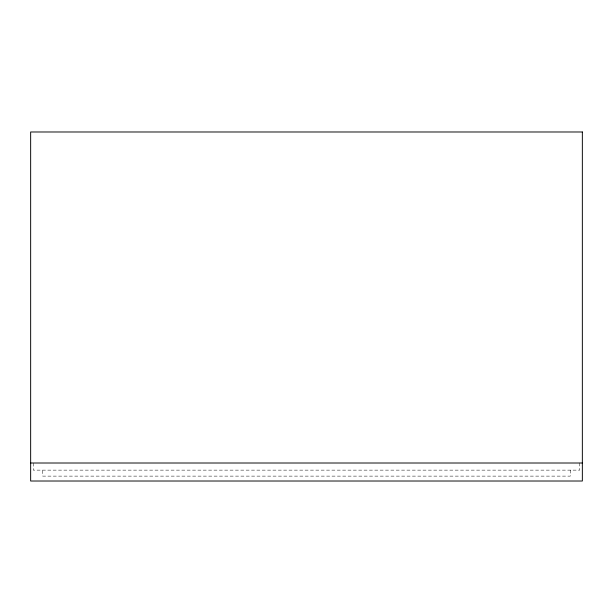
<?xml version="1.0" encoding="UTF-8"?>
<svg xmlns="http://www.w3.org/2000/svg" width="613" height="613" viewBox="0 0 613 613"><rect width="100%" height="100%" fill="white"/><g stroke="black" fill="none" stroke-linecap="round" stroke-linejoin="round"><path stroke-width="0.46" stroke-dasharray="3.06 2.3" d="M579.706 463.007L579.706 470.133L33.294 470.133L33.294 463.007M570.274 470.133L570.274 476.117L42.726 476.117L42.726 470.133"/><path stroke-width="0.92" d="M30.65 463.007L582.35 463.007M582.35 131.987L30.65 131.987L30.65 481.013L582.35 481.013L582.35 131.987"/></g></svg>
